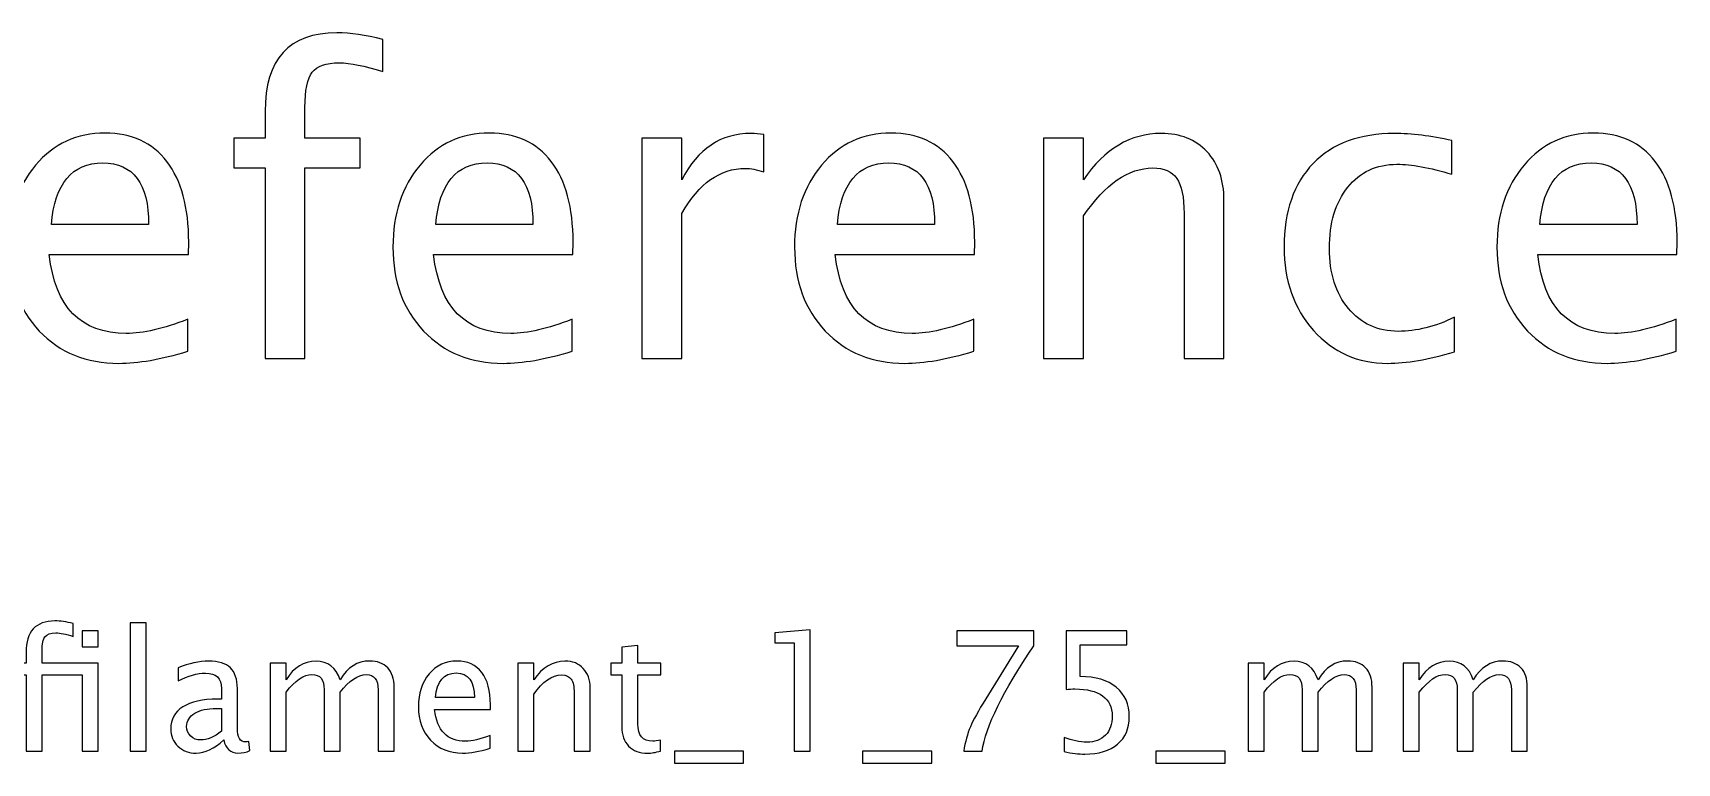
# Model space of a CAD drawing. Header units: centimetres. Extents: x -58 to 57, y -40 to 59.
# Drawn here: x -29.15 to -16.58, y 38.58 to 44.16 of the extents above; entities that cross this region are included whole.
import ezdxf

# ---------------------------------------------------------------- set-up
doc = ezdxf.new("R2010")
doc.units = ezdxf.units.CM
doc.header["$MEASUREMENT"] = 0
doc.layers.add('Layer 1', color=7, linetype='Continuous')

msp = doc.modelspace()

# ---------------------------------------------------------------- linework, layer by layer
at = {"layer": 'Layer 1'}
for points, knots in [([(-27.37187, 41.67044), (-27.37187, 41.67044), (-27.37187, 43.12459), (-27.37187, 43.12459), (-27.37187, 43.12459), (-27.37187, 43.12459), (-27.61052, 43.12459), (-27.61052, 43.12459), (-27.61052, 43.12459), (-27.61052, 43.12459), (-27.61052, 43.35319), (-27.61052, 43.35319), (-27.61052, 43.35319), (-27.61052, 43.35319), (-27.37187, 43.35319), (-27.37187, 43.35319), (-27.37187, 43.35319), (-27.37187, 43.35319), (-27.37187, 43.5548), (-27.37187, 43.5548), (-27.37187, 43.5548), (-27.37187, 43.95591), (-27.18878, 44.15647), (-26.82259, 44.15647), (-26.82259, 44.15647), (-26.71994, 44.15647), (-26.60352, 44.13953), (-26.47334, 44.10567), (-26.47334, 44.10567), (-26.47334, 44.10567), (-26.47334, 43.86119), (-26.47334, 43.86119), (-26.47334, 43.86119), (-26.61146, 43.90564), (-26.72205, 43.92787), (-26.80513, 43.92787), (-26.80513, 43.92787), (-26.9062, 43.92787), (-26.97499, 43.90405), (-27.01151, 43.8559), (-27.01151, 43.8559), (-27.04855, 43.80774), (-27.06707, 43.71832), (-27.06707, 43.58761), (-27.06707, 43.58761), (-27.06707, 43.58761), (-27.06707, 43.35319), (-27.06707, 43.35319), (-27.06707, 43.35319), (-27.06707, 43.35319), (-26.64427, 43.35319), (-26.64427, 43.35319), (-26.64427, 43.35319), (-26.64427, 43.35319), (-26.64427, 43.12459), (-26.64427, 43.12459), (-26.64427, 43.12459), (-26.64427, 43.12459), (-27.06707, 43.12459), (-27.06707, 43.12459), (-27.06707, 43.12459), (-27.06707, 43.12459), (-27.06707, 41.67044), (-27.06707, 41.67044), (-27.06707, 41.67044), (-27.06707, 41.67044), (-27.37187, 41.67044), (-27.37187, 41.67044)], [0, 0, 0, 0, 0.05555556, 0.05555556, 0.05555556, 0.05555556, 0.11111111, 0.11111111, 0.11111111, 0.11111111, 0.16666667, 0.16666667, 0.16666667, 0.16666667, 0.22222222, 0.22222222, 0.22222222, 0.22222222, 0.27777778, 0.27777778, 0.27777778, 0.27777778, 0.33333333, 0.33333333, 0.33333333, 0.33333333, 0.38888889, 0.38888889, 0.38888889, 0.38888889, 0.44444444, 0.44444444, 0.44444444, 0.44444444, 0.5, 0.5, 0.5, 0.5, 0.55555556, 0.55555556, 0.55555556, 0.55555556, 0.61111111, 0.61111111, 0.61111111, 0.61111111, 0.66666667, 0.66666667, 0.66666667, 0.66666667, 0.72222222, 0.72222222, 0.72222222, 0.72222222, 0.77777778, 0.77777778, 0.77777778, 0.77777778, 0.83333333, 0.83333333, 0.83333333, 0.83333333, 0.88888889, 0.88888889, 0.88888889, 0.88888889, 1, 1, 1, 1]), ([(-27.96294, 41.72442), (-28.16773, 41.66303), (-28.34289, 41.63234), (-28.48894, 41.63234), (-28.48894, 41.63234), (-28.73817, 41.63234), (-28.94084, 41.71489), (-29.09695, 41.87946), (-29.09695, 41.87946), (-29.25305, 42.04403), (-29.33137, 42.25729), (-29.33137, 42.51975), (-29.33137, 42.51975), (-29.33137, 42.77428), (-29.26258, 42.9833), (-29.12447, 43.14682), (-29.12447, 43.14682), (-28.98635, 43.3098), (-28.80961, 43.39129), (-28.59424, 43.39129), (-28.59424, 43.39129), (-28.39051, 43.39129), (-28.23282, 43.31879), (-28.12169, 43.1738), (-28.12169, 43.1738), (-28.01057, 43.02881), (-27.95501, 42.82349), (-27.95501, 42.55732), (-27.95501, 42.55732), (-27.95501, 42.55732), (-27.95659, 42.46419), (-27.95659, 42.46419), (-27.95659, 42.46419), (-27.95659, 42.46419), (-29.02022, 42.46419), (-29.02022, 42.46419), (-29.02022, 42.46419), (-28.97577, 42.06202), (-28.77945, 41.86094), (-28.43179, 41.86094), (-28.43179, 41.86094), (-28.30426, 41.86094), (-28.14815, 41.89692), (-27.96294, 41.96889), (-27.96294, 41.96889), (-27.96294, 41.96889), (-27.96294, 41.72442), (-27.96294, 41.72442)], [0, 0, 0, 0, 0.07692308, 0.07692308, 0.07692308, 0.07692308, 0.15384615, 0.15384615, 0.15384615, 0.15384615, 0.23076923, 0.23076923, 0.23076923, 0.23076923, 0.30769231, 0.30769231, 0.30769231, 0.30769231, 0.38461538, 0.38461538, 0.38461538, 0.38461538, 0.46153846, 0.46153846, 0.46153846, 0.46153846, 0.53846154, 0.53846154, 0.53846154, 0.53846154, 0.61538462, 0.61538462, 0.61538462, 0.61538462, 0.69230769, 0.69230769, 0.69230769, 0.69230769, 0.76923077, 0.76923077, 0.76923077, 0.76923077, 0.84615385, 0.84615385, 0.84615385, 0.84615385, 1, 1, 1, 1]), ([(-25.0266, 41.72442), (-25.23139, 41.66303), (-25.40655, 41.63234), (-25.5526, 41.63234), (-25.5526, 41.63234), (-25.80183, 41.63234), (-26.0045, 41.71489), (-26.16061, 41.87946), (-26.16061, 41.87946), (-26.31671, 42.04403), (-26.39503, 42.25729), (-26.39503, 42.51975), (-26.39503, 42.51975), (-26.39503, 42.77428), (-26.32624, 42.9833), (-26.18813, 43.14682), (-26.18813, 43.14682), (-26.05001, 43.3098), (-25.87327, 43.39129), (-25.6579, 43.39129), (-25.6579, 43.39129), (-25.45417, 43.39129), (-25.29648, 43.31879), (-25.18535, 43.1738), (-25.18535, 43.1738), (-25.07423, 43.02881), (-25.01867, 42.82349), (-25.01867, 42.55732), (-25.01867, 42.55732), (-25.01867, 42.55732), (-25.02025, 42.46419), (-25.02025, 42.46419), (-25.02025, 42.46419), (-25.02025, 42.46419), (-26.08388, 42.46419), (-26.08388, 42.46419), (-26.08388, 42.46419), (-26.03943, 42.06202), (-25.84311, 41.86094), (-25.49545, 41.86094), (-25.49545, 41.86094), (-25.36792, 41.86094), (-25.21181, 41.89692), (-25.0266, 41.96889), (-25.0266, 41.96889), (-25.0266, 41.96889), (-25.0266, 41.72442), (-25.0266, 41.72442)], [0, 0, 0, 0, 0.07692308, 0.07692308, 0.07692308, 0.07692308, 0.15384615, 0.15384615, 0.15384615, 0.15384615, 0.23076923, 0.23076923, 0.23076923, 0.23076923, 0.30769231, 0.30769231, 0.30769231, 0.30769231, 0.38461538, 0.38461538, 0.38461538, 0.38461538, 0.46153846, 0.46153846, 0.46153846, 0.46153846, 0.53846154, 0.53846154, 0.53846154, 0.53846154, 0.61538462, 0.61538462, 0.61538462, 0.61538462, 0.69230769, 0.69230769, 0.69230769, 0.69230769, 0.76923077, 0.76923077, 0.76923077, 0.76923077, 0.84615385, 0.84615385, 0.84615385, 0.84615385, 1, 1, 1, 1]), ([(-24.49268, 41.67044), (-24.49268, 41.67044), (-24.49268, 43.35319), (-24.49268, 43.35319), (-24.49268, 43.35319), (-24.49268, 43.35319), (-24.18788, 43.35319), (-24.18788, 43.35319), (-24.18788, 43.35319), (-24.18788, 43.35319), (-24.18788, 43.03516), (-24.18788, 43.03516), (-24.18788, 43.03516), (-24.0667, 43.27064), (-23.89102, 43.38812), (-23.6603, 43.38812), (-23.6603, 43.38812), (-23.62908, 43.38812), (-23.59627, 43.38547), (-23.5624, 43.38018), (-23.5624, 43.38018), (-23.5624, 43.38018), (-23.5624, 43.09496), (-23.5624, 43.09496), (-23.5624, 43.09496), (-23.61532, 43.11242), (-23.66189, 43.12142), (-23.7021, 43.12142), (-23.7021, 43.12142), (-23.89578, 43.12142), (-24.0577, 43.00712), (-24.18788, 42.77799), (-24.18788, 42.77799), (-24.18788, 42.77799), (-24.18788, 41.67044), (-24.18788, 41.67044), (-24.18788, 41.67044), (-24.18788, 41.67044), (-24.49268, 41.67044), (-24.49268, 41.67044)], [0, 0, 0, 0, 0.09090909, 0.09090909, 0.09090909, 0.09090909, 0.18181818, 0.18181818, 0.18181818, 0.18181818, 0.27272727, 0.27272727, 0.27272727, 0.27272727, 0.36363636, 0.36363636, 0.36363636, 0.36363636, 0.45454545, 0.45454545, 0.45454545, 0.45454545, 0.54545455, 0.54545455, 0.54545455, 0.54545455, 0.63636364, 0.63636364, 0.63636364, 0.63636364, 0.72727273, 0.72727273, 0.72727273, 0.72727273, 0.81818182, 0.81818182, 0.81818182, 0.81818182, 1, 1, 1, 1]), ([(-21.9585, 41.72442), (-22.16329, 41.66303), (-22.33845, 41.63234), (-22.4845, 41.63234), (-22.4845, 41.63234), (-22.73373, 41.63234), (-22.9364, 41.71489), (-23.09251, 41.87946), (-23.09251, 41.87946), (-23.24861, 42.04403), (-23.32693, 42.25729), (-23.32693, 42.51975), (-23.32693, 42.51975), (-23.32693, 42.77428), (-23.25814, 42.9833), (-23.12003, 43.14682), (-23.12003, 43.14682), (-22.98191, 43.3098), (-22.80517, 43.39129), (-22.5898, 43.39129), (-22.5898, 43.39129), (-22.38607, 43.39129), (-22.22838, 43.31879), (-22.11725, 43.1738), (-22.11725, 43.1738), (-22.00613, 43.02881), (-21.95057, 42.82349), (-21.95057, 42.55732), (-21.95057, 42.55732), (-21.95057, 42.55732), (-21.95215, 42.46419), (-21.95215, 42.46419), (-21.95215, 42.46419), (-21.95215, 42.46419), (-23.01578, 42.46419), (-23.01578, 42.46419), (-23.01578, 42.46419), (-22.97133, 42.06202), (-22.77501, 41.86094), (-22.42735, 41.86094), (-22.42735, 41.86094), (-22.29982, 41.86094), (-22.14371, 41.89692), (-21.9585, 41.96889), (-21.9585, 41.96889), (-21.9585, 41.96889), (-21.9585, 41.72442), (-21.9585, 41.72442)], [0, 0, 0, 0, 0.07692308, 0.07692308, 0.07692308, 0.07692308, 0.15384615, 0.15384615, 0.15384615, 0.15384615, 0.23076923, 0.23076923, 0.23076923, 0.23076923, 0.30769231, 0.30769231, 0.30769231, 0.30769231, 0.38461538, 0.38461538, 0.38461538, 0.38461538, 0.46153846, 0.46153846, 0.46153846, 0.46153846, 0.53846154, 0.53846154, 0.53846154, 0.53846154, 0.61538462, 0.61538462, 0.61538462, 0.61538462, 0.69230769, 0.69230769, 0.69230769, 0.69230769, 0.76923077, 0.76923077, 0.76923077, 0.76923077, 0.84615385, 0.84615385, 0.84615385, 0.84615385, 1, 1, 1, 1]), ([(-21.42458, 41.67044), (-21.42458, 41.67044), (-21.42458, 43.35319), (-21.42458, 43.35319), (-21.42458, 43.35319), (-21.42458, 43.35319), (-21.11978, 43.35319), (-21.11978, 43.35319), (-21.11978, 43.35319), (-21.11978, 43.35319), (-21.11978, 43.03516), (-21.11978, 43.03516), (-21.11978, 43.03516), (-20.95838, 43.27064), (-20.76048, 43.38812), (-20.52658, 43.38812), (-20.52658, 43.38812), (-20.37948, 43.38812), (-20.26253, 43.34208), (-20.17628, 43.24947), (-20.17628, 43.24947), (-20.09002, 43.1574), (-20.04663, 43.03304), (-20.04663, 42.87747), (-20.04663, 42.87747), (-20.04663, 42.87747), (-20.04663, 41.67044), (-20.04663, 41.67044), (-20.04663, 41.67044), (-20.04663, 41.67044), (-20.35143, 41.67044), (-20.35143, 41.67044), (-20.35143, 41.67044), (-20.35143, 41.67044), (-20.35143, 42.77799), (-20.35143, 42.77799), (-20.35143, 42.77799), (-20.35143, 42.90287), (-20.36995, 42.99177), (-20.40646, 43.04469), (-20.40646, 43.04469), (-20.4435, 43.09813), (-20.50436, 43.12459), (-20.58955, 43.12459), (-20.58955, 43.12459), (-20.77688, 43.12459), (-20.95362, 43.00235), (-21.11978, 42.75788), (-21.11978, 42.75788), (-21.11978, 42.75788), (-21.11978, 41.67044), (-21.11978, 41.67044), (-21.11978, 41.67044), (-21.11978, 41.67044), (-21.42458, 41.67044), (-21.42458, 41.67044)], [0, 0, 0, 0, 0.06666667, 0.06666667, 0.06666667, 0.06666667, 0.13333333, 0.13333333, 0.13333333, 0.13333333, 0.2, 0.2, 0.2, 0.2, 0.26666667, 0.26666667, 0.26666667, 0.26666667, 0.33333333, 0.33333333, 0.33333333, 0.33333333, 0.4, 0.4, 0.4, 0.4, 0.46666667, 0.46666667, 0.46666667, 0.46666667, 0.53333333, 0.53333333, 0.53333333, 0.53333333, 0.6, 0.6, 0.6, 0.6, 0.66666667, 0.66666667, 0.66666667, 0.66666667, 0.73333333, 0.73333333, 0.73333333, 0.73333333, 0.8, 0.8, 0.8, 0.8, 0.86666667, 0.86666667, 0.86666667, 0.86666667, 1, 1, 1, 1]), ([(-18.28556, 41.72124), (-18.48294, 41.66197), (-18.65333, 41.63234), (-18.79673, 41.63234), (-18.79673, 41.63234), (-19.02428, 41.63234), (-19.21266, 41.71648), (-19.36241, 41.88422), (-19.36241, 41.88422), (-19.51217, 42.0525), (-19.58731, 42.26469), (-19.58731, 42.52028), (-19.58731, 42.52028), (-19.58731, 42.79333), (-19.51323, 43.00659), (-19.36506, 43.15899), (-19.36506, 43.15899), (-19.21689, 43.31192), (-19.00999, 43.38812), (-18.74435, 43.38812), (-18.74435, 43.38812), (-18.61364, 43.38812), (-18.46653, 43.37012), (-18.30461, 43.33414), (-18.30461, 43.33414), (-18.30461, 43.33414), (-18.30461, 43.07697), (-18.30461, 43.07697), (-18.30461, 43.07697), (-18.47659, 43.12777), (-18.61682, 43.15317), (-18.72477, 43.15317), (-18.72477, 43.15317), (-18.8814, 43.15317), (-19.00681, 43.09443), (-19.10048, 42.97748), (-19.10048, 42.97748), (-19.19414, 42.86054), (-19.24123, 42.70443), (-19.24123, 42.5097), (-19.24123, 42.5097), (-19.24123, 42.32079), (-19.19255, 42.16839), (-19.09571, 42.05144), (-19.09571, 42.05144), (-18.99888, 41.93502), (-18.87241, 41.87682), (-18.71524, 41.87682), (-18.71524, 41.87682), (-18.57607, 41.87682), (-18.4332, 41.9128), (-18.28556, 41.98477), (-18.28556, 41.98477), (-18.28556, 41.98477), (-18.28556, 41.72124), (-18.28556, 41.72124)], [0, 0, 0, 0, 0.06666667, 0.06666667, 0.06666667, 0.06666667, 0.13333333, 0.13333333, 0.13333333, 0.13333333, 0.2, 0.2, 0.2, 0.2, 0.26666667, 0.26666667, 0.26666667, 0.26666667, 0.33333333, 0.33333333, 0.33333333, 0.33333333, 0.4, 0.4, 0.4, 0.4, 0.46666667, 0.46666667, 0.46666667, 0.46666667, 0.53333333, 0.53333333, 0.53333333, 0.53333333, 0.6, 0.6, 0.6, 0.6, 0.66666667, 0.66666667, 0.66666667, 0.66666667, 0.73333333, 0.73333333, 0.73333333, 0.73333333, 0.8, 0.8, 0.8, 0.8, 0.86666667, 0.86666667, 0.86666667, 0.86666667, 1, 1, 1, 1]), ([(-16.59275, 41.72442), (-16.79754, 41.66303), (-16.9727, 41.63234), (-17.11875, 41.63234), (-17.11875, 41.63234), (-17.36798, 41.63234), (-17.57065, 41.71489), (-17.72676, 41.87946), (-17.72676, 41.87946), (-17.88286, 42.04403), (-17.96118, 42.25729), (-17.96118, 42.51975), (-17.96118, 42.51975), (-17.96118, 42.77428), (-17.89239, 42.9833), (-17.75428, 43.14682), (-17.75428, 43.14682), (-17.61616, 43.3098), (-17.43942, 43.39129), (-17.22405, 43.39129), (-17.22405, 43.39129), (-17.02032, 43.39129), (-16.86263, 43.31879), (-16.7515, 43.1738), (-16.7515, 43.1738), (-16.64038, 43.02881), (-16.58482, 42.82349), (-16.58482, 42.55732), (-16.58482, 42.55732), (-16.58482, 42.55732), (-16.5864, 42.46419), (-16.5864, 42.46419), (-16.5864, 42.46419), (-16.5864, 42.46419), (-17.65003, 42.46419), (-17.65003, 42.46419), (-17.65003, 42.46419), (-17.60558, 42.06202), (-17.40926, 41.86094), (-17.0616, 41.86094), (-17.0616, 41.86094), (-16.93407, 41.86094), (-16.77796, 41.89692), (-16.59275, 41.96889), (-16.59275, 41.96889), (-16.59275, 41.96889), (-16.59275, 41.72442), (-16.59275, 41.72442)], [0, 0, 0, 0, 0.07692308, 0.07692308, 0.07692308, 0.07692308, 0.15384615, 0.15384615, 0.15384615, 0.15384615, 0.23076923, 0.23076923, 0.23076923, 0.23076923, 0.30769231, 0.30769231, 0.30769231, 0.30769231, 0.38461538, 0.38461538, 0.38461538, 0.38461538, 0.46153846, 0.46153846, 0.46153846, 0.46153846, 0.53846154, 0.53846154, 0.53846154, 0.53846154, 0.61538462, 0.61538462, 0.61538462, 0.61538462, 0.69230769, 0.69230769, 0.69230769, 0.69230769, 0.76923077, 0.76923077, 0.76923077, 0.76923077, 0.84615385, 0.84615385, 0.84615385, 0.84615385, 1, 1, 1, 1]), ([(-29.00434, 42.69279), (-29.00434, 42.69279), (-28.26139, 42.69279), (-28.26139, 42.69279), (-28.26139, 42.69279), (-28.26139, 43.00606), (-28.37834, 43.16269), (-28.6117, 43.16269), (-28.6117, 43.16269), (-28.84665, 43.16269), (-28.97736, 43.00606), (-29.00434, 42.69279)], [0, 0, 0, 0, 0.25, 0.25, 0.25, 0.25, 0.5, 0.5, 0.5, 0.5, 1, 1, 1, 1]), ([(-26.068, 42.69279), (-26.068, 42.69279), (-25.32505, 42.69279), (-25.32505, 42.69279), (-25.32505, 42.69279), (-25.32505, 43.00606), (-25.442, 43.16269), (-25.67536, 43.16269), (-25.67536, 43.16269), (-25.91031, 43.16269), (-26.04102, 43.00606), (-26.068, 42.69279)], [0, 0, 0, 0, 0.25, 0.25, 0.25, 0.25, 0.5, 0.5, 0.5, 0.5, 1, 1, 1, 1]), ([(-22.9999, 42.69279), (-22.9999, 42.69279), (-22.25695, 42.69279), (-22.25695, 42.69279), (-22.25695, 42.69279), (-22.25695, 43.00606), (-22.3739, 43.16269), (-22.60726, 43.16269), (-22.60726, 43.16269), (-22.84221, 43.16269), (-22.97292, 43.00606), (-22.9999, 42.69279)], [0, 0, 0, 0, 0.25, 0.25, 0.25, 0.25, 0.5, 0.5, 0.5, 0.5, 1, 1, 1, 1]), ([(-17.63415, 42.69279), (-17.63415, 42.69279), (-16.8912, 42.69279), (-16.8912, 42.69279), (-16.8912, 42.69279), (-16.8912, 43.00606), (-17.00815, 43.16269), (-17.24151, 43.16269), (-17.24151, 43.16269), (-17.47646, 43.16269), (-17.60717, 43.00606), (-17.63415, 42.69279)], [0, 0, 0, 0, 0.25, 0.25, 0.25, 0.25, 0.5, 0.5, 0.5, 0.5, 1, 1, 1, 1]), ([(-29.19713, 38.67044), (-29.19713, 38.67044), (-29.19713, 39.2521), (-29.19713, 39.2521), (-29.19713, 39.2521), (-29.19713, 39.2521), (-29.29259, 39.2521), (-29.29259, 39.2521), (-29.29259, 39.2521), (-29.29259, 39.2521), (-29.29259, 39.34354), (-29.29259, 39.34354), (-29.29259, 39.34354), (-29.29259, 39.34354), (-29.19713, 39.34354), (-29.19713, 39.34354), (-29.19713, 39.34354), (-29.19713, 39.34354), (-29.19713, 39.42419), (-29.19713, 39.42419), (-29.19713, 39.42419), (-29.19713, 39.58463), (-29.12389, 39.66485), (-28.97742, 39.66485), (-28.97742, 39.66485), (-28.93636, 39.66485), (-28.88979, 39.65808), (-28.83772, 39.64453), (-28.83772, 39.64453), (-28.83772, 39.64453), (-28.83772, 39.54674), (-28.83772, 39.54674), (-28.83772, 39.54674), (-28.89296, 39.56452), (-28.9372, 39.57341), (-28.97043, 39.57341), (-28.97043, 39.57341), (-29.01086, 39.57341), (-29.03838, 39.56389), (-29.05298, 39.54462), (-29.05298, 39.54462), (-29.0678, 39.52536), (-29.07521, 39.48959), (-29.07521, 39.43731), (-29.07521, 39.43731), (-29.07521, 39.43731), (-29.07521, 39.34354), (-29.07521, 39.34354), (-29.07521, 39.34354), (-29.07521, 39.34354), (-28.64595, 39.34354), (-28.64595, 39.34354), (-28.64595, 39.34354), (-28.64595, 39.34354), (-28.64595, 38.67044), (-28.64595, 38.67044), (-28.64595, 38.67044), (-28.64595, 38.67044), (-28.76787, 38.67044), (-28.76787, 38.67044), (-28.76787, 38.67044), (-28.76787, 38.67044), (-28.76787, 39.2521), (-28.76787, 39.2521), (-28.76787, 39.2521), (-28.76787, 39.2521), (-29.07521, 39.2521), (-29.07521, 39.2521), (-29.07521, 39.2521), (-29.07521, 39.2521), (-29.07521, 38.67044), (-29.07521, 38.67044), (-29.07521, 38.67044), (-29.07521, 38.67044), (-29.19713, 38.67044), (-29.19713, 38.67044)], [0, 0, 0, 0, 0.05, 0.05, 0.05, 0.05, 0.1, 0.1, 0.1, 0.1, 0.15, 0.15, 0.15, 0.15, 0.2, 0.2, 0.2, 0.2, 0.25, 0.25, 0.25, 0.25, 0.3, 0.3, 0.3, 0.3, 0.35, 0.35, 0.35, 0.35, 0.4, 0.4, 0.4, 0.4, 0.45, 0.45, 0.45, 0.45, 0.5, 0.5, 0.5, 0.5, 0.55, 0.55, 0.55, 0.55, 0.6, 0.6, 0.6, 0.6, 0.65, 0.65, 0.65, 0.65, 0.7, 0.7, 0.7, 0.7, 0.75, 0.75, 0.75, 0.75, 0.8, 0.8, 0.8, 0.8, 0.85, 0.85, 0.85, 0.85, 0.9, 0.9, 0.9, 0.9, 1, 1, 1, 1]), ([(-28.76787, 39.46673), (-28.76787, 39.46673), (-28.76787, 39.58865), (-28.76787, 39.58865), (-28.76787, 39.58865), (-28.76787, 39.58865), (-28.64595, 39.58865), (-28.64595, 39.58865), (-28.64595, 39.58865), (-28.64595, 39.58865), (-28.64595, 39.46673), (-28.64595, 39.46673), (-28.64595, 39.46673), (-28.64595, 39.46673), (-28.76787, 39.46673), (-28.76787, 39.46673)], [0, 0, 0, 0, 0.2, 0.2, 0.2, 0.2, 0.4, 0.4, 0.4, 0.4, 0.6, 0.6, 0.6, 0.6, 1, 1, 1, 1]), ([(-28.40147, 38.67044), (-28.40147, 38.67044), (-28.40147, 39.64961), (-28.40147, 39.64961), (-28.40147, 39.64961), (-28.40147, 39.64961), (-28.27955, 39.64961), (-28.27955, 39.64961), (-28.27955, 39.64961), (-28.27955, 39.64961), (-28.27955, 38.67044), (-28.27955, 38.67044), (-28.27955, 38.67044), (-28.27955, 38.67044), (-28.40147, 38.67044), (-28.40147, 38.67044)], [0, 0, 0, 0, 0.2, 0.2, 0.2, 0.2, 0.4, 0.4, 0.4, 0.4, 0.6, 0.6, 0.6, 0.6, 1, 1, 1, 1]), ([(-23.33078, 38.67044), (-23.33078, 38.67044), (-23.33078, 39.49721), (-23.33078, 39.49721), (-23.33078, 39.49721), (-23.33078, 39.49721), (-23.47683, 39.49721), (-23.47683, 39.49721), (-23.47683, 39.49721), (-23.47683, 39.49721), (-23.47683, 39.57341), (-23.47683, 39.57341), (-23.47683, 39.57341), (-23.47683, 39.57341), (-23.20886, 39.59627), (-23.20886, 39.59627), (-23.20886, 39.59627), (-23.20886, 39.59627), (-23.20886, 38.67044), (-23.20886, 38.67044), (-23.20886, 38.67044), (-23.20886, 38.67044), (-23.33078, 38.67044), (-23.33078, 38.67044)], [0, 0, 0, 0, 0.14285714, 0.14285714, 0.14285714, 0.14285714, 0.28571429, 0.28571429, 0.28571429, 0.28571429, 0.42857143, 0.42857143, 0.42857143, 0.42857143, 0.57142857, 0.57142857, 0.57142857, 0.57142857, 0.71428571, 0.71428571, 0.71428571, 0.71428571, 1, 1, 1, 1]), ([(-22.03496, 38.67044), (-22.02311, 38.74198), (-22.00596, 38.804), (-21.98395, 38.85607), (-21.98395, 38.85607), (-21.96193, 38.90814), (-21.92278, 38.9799), (-21.8669, 39.07091), (-21.8669, 39.07091), (-21.8669, 39.07091), (-21.61713, 39.47435), (-21.61713, 39.47435), (-21.61713, 39.47435), (-21.61713, 39.47435), (-22.0883, 39.47435), (-22.0883, 39.47435), (-22.0883, 39.47435), (-22.0883, 39.47435), (-22.0883, 39.58865), (-22.0883, 39.58865), (-22.0883, 39.58865), (-22.0883, 39.58865), (-21.49902, 39.58865), (-21.49902, 39.58865), (-21.49902, 39.58865), (-21.49902, 39.58865), (-21.49902, 39.47435), (-21.49902, 39.47435), (-21.49902, 39.47435), (-21.73418, 39.12722), (-21.86584, 38.85925), (-21.89399, 38.67044), (-21.89399, 38.67044), (-21.89399, 38.67044), (-22.03496, 38.67044), (-22.03496, 38.67044)], [0, 0, 0, 0, 0.1, 0.1, 0.1, 0.1, 0.2, 0.2, 0.2, 0.2, 0.3, 0.3, 0.3, 0.3, 0.4, 0.4, 0.4, 0.4, 0.5, 0.5, 0.5, 0.5, 0.6, 0.6, 0.6, 0.6, 0.7, 0.7, 0.7, 0.7, 0.8, 0.8, 0.8, 0.8, 1, 1, 1, 1]), ([(-21.26746, 38.66663), (-21.26746, 38.66663), (-21.26746, 38.77585), (-21.26746, 38.77585), (-21.26746, 38.77585), (-21.20671, 38.7513), (-21.14914, 38.73902), (-21.0941, 38.73902), (-21.0941, 38.73902), (-21.03399, 38.73902), (-20.98658, 38.7568), (-20.95208, 38.79236), (-20.95208, 38.79236), (-20.91757, 38.82792), (-20.90043, 38.87682), (-20.90043, 38.93905), (-20.90043, 38.93905), (-20.90043, 39.00593), (-20.92477, 39.05716), (-20.97345, 39.0925), (-20.97345, 39.0925), (-21.02214, 39.12785), (-21.09262, 39.14542), (-21.1847, 39.14542), (-21.1847, 39.14542), (-21.20608, 39.14542), (-21.22872, 39.14394), (-21.25222, 39.14098), (-21.25222, 39.14098), (-21.25222, 39.14098), (-21.25222, 39.58865), (-21.25222, 39.58865), (-21.25222, 39.58865), (-21.25222, 39.58865), (-20.7874, 39.58865), (-20.7874, 39.58865), (-20.7874, 39.58865), (-20.7874, 39.58865), (-20.7874, 39.48197), (-20.7874, 39.48197), (-20.7874, 39.48197), (-20.7874, 39.48197), (-21.14554, 39.48197), (-21.14554, 39.48197), (-21.14554, 39.48197), (-21.14554, 39.48197), (-21.14554, 39.2394), (-21.14554, 39.2394), (-21.14554, 39.2394), (-21.02743, 39.2394), (-20.93535, 39.21231), (-20.8691, 39.15812), (-20.8691, 39.15812), (-20.80285, 39.10415), (-20.76962, 39.02922), (-20.76962, 38.93333), (-20.76962, 38.93333), (-20.76962, 38.84401), (-20.79968, 38.77416), (-20.85979, 38.72357), (-20.85979, 38.72357), (-20.9199, 38.67298), (-21.00288, 38.64758), (-21.10871, 38.64758), (-21.10871, 38.64758), (-21.15591, 38.64758), (-21.20883, 38.65393), (-21.26746, 38.66663)], [0, 0, 0, 0, 0.05555556, 0.05555556, 0.05555556, 0.05555556, 0.11111111, 0.11111111, 0.11111111, 0.11111111, 0.16666667, 0.16666667, 0.16666667, 0.16666667, 0.22222222, 0.22222222, 0.22222222, 0.22222222, 0.27777778, 0.27777778, 0.27777778, 0.27777778, 0.33333333, 0.33333333, 0.33333333, 0.33333333, 0.38888889, 0.38888889, 0.38888889, 0.38888889, 0.44444444, 0.44444444, 0.44444444, 0.44444444, 0.5, 0.5, 0.5, 0.5, 0.55555556, 0.55555556, 0.55555556, 0.55555556, 0.61111111, 0.61111111, 0.61111111, 0.61111111, 0.66666667, 0.66666667, 0.66666667, 0.66666667, 0.72222222, 0.72222222, 0.72222222, 0.72222222, 0.77777778, 0.77777778, 0.77777778, 0.77777778, 0.83333333, 0.83333333, 0.83333333, 0.83333333, 0.88888889, 0.88888889, 0.88888889, 0.88888889, 1, 1, 1, 1]), ([(-24.35059, 38.67065), (-24.38827, 38.66028), (-24.42107, 38.6552), (-24.4488, 38.6552), (-24.4488, 38.6552), (-24.51103, 38.6552), (-24.5595, 38.67298), (-24.59422, 38.70854), (-24.59422, 38.70854), (-24.62914, 38.7441), (-24.6465, 38.79342), (-24.6465, 38.85671), (-24.6465, 38.85671), (-24.6465, 38.85671), (-24.6465, 39.2521), (-24.6465, 39.2521), (-24.6465, 39.2521), (-24.6465, 39.2521), (-24.73074, 39.2521), (-24.73074, 39.2521), (-24.73074, 39.2521), (-24.73074, 39.2521), (-24.73074, 39.34354), (-24.73074, 39.34354), (-24.73074, 39.34354), (-24.73074, 39.34354), (-24.6465, 39.34354), (-24.6465, 39.34354), (-24.6465, 39.34354), (-24.6465, 39.34354), (-24.6465, 39.46525), (-24.6465, 39.46525), (-24.6465, 39.46525), (-24.6465, 39.46525), (-24.52458, 39.47689), (-24.52458, 39.47689), (-24.52458, 39.47689), (-24.52458, 39.47689), (-24.52458, 39.34354), (-24.52458, 39.34354), (-24.52458, 39.34354), (-24.52458, 39.34354), (-24.34805, 39.34354), (-24.34805, 39.34354), (-24.34805, 39.34354), (-24.34805, 39.34354), (-24.34805, 39.2521), (-24.34805, 39.2521), (-24.34805, 39.2521), (-24.34805, 39.2521), (-24.52458, 39.2521), (-24.52458, 39.2521), (-24.52458, 39.2521), (-24.52458, 39.2521), (-24.52458, 38.87872), (-24.52458, 38.87872), (-24.52458, 38.87872), (-24.52458, 38.79067), (-24.48627, 38.74664), (-24.40986, 38.74664), (-24.40986, 38.74664), (-24.39356, 38.74664), (-24.37387, 38.74939), (-24.35059, 38.75468), (-24.35059, 38.75468), (-24.35059, 38.75468), (-24.35059, 38.67065), (-24.35059, 38.67065)], [0, 0, 0, 0, 0.05555556, 0.05555556, 0.05555556, 0.05555556, 0.11111111, 0.11111111, 0.11111111, 0.11111111, 0.16666667, 0.16666667, 0.16666667, 0.16666667, 0.22222222, 0.22222222, 0.22222222, 0.22222222, 0.27777778, 0.27777778, 0.27777778, 0.27777778, 0.33333333, 0.33333333, 0.33333333, 0.33333333, 0.38888889, 0.38888889, 0.38888889, 0.38888889, 0.44444444, 0.44444444, 0.44444444, 0.44444444, 0.5, 0.5, 0.5, 0.5, 0.55555556, 0.55555556, 0.55555556, 0.55555556, 0.61111111, 0.61111111, 0.61111111, 0.61111111, 0.66666667, 0.66666667, 0.66666667, 0.66666667, 0.72222222, 0.72222222, 0.72222222, 0.72222222, 0.77777778, 0.77777778, 0.77777778, 0.77777778, 0.83333333, 0.83333333, 0.83333333, 0.83333333, 0.88888889, 0.88888889, 0.88888889, 0.88888889, 1, 1, 1, 1]), ([(-27.68752, 38.75617), (-27.76075, 38.68886), (-27.83124, 38.6552), (-27.89897, 38.6552), (-27.89897, 38.6552), (-27.95464, 38.6552), (-28.001, 38.67256), (-28.03761, 38.70748), (-28.03761, 38.70748), (-28.07444, 38.74241), (-28.09286, 38.78643), (-28.09286, 38.83956), (-28.09286, 38.83956), (-28.09286, 38.91301), (-28.06196, 38.96953), (-28.00015, 39.0089), (-28.00015, 39.0089), (-27.93834, 39.04827), (-27.84965, 39.06795), (-27.73408, 39.06795), (-27.73408, 39.06795), (-27.73408, 39.06795), (-27.70551, 39.06795), (-27.70551, 39.06795), (-27.70551, 39.06795), (-27.70551, 39.06795), (-27.70551, 39.14902), (-27.70551, 39.14902), (-27.70551, 39.14902), (-27.70551, 39.22712), (-27.74615, 39.26607), (-27.82764, 39.26607), (-27.82764, 39.26607), (-27.89072, 39.26607), (-27.95972, 39.24617), (-28.03444, 39.20638), (-28.03444, 39.20638), (-28.03444, 39.20638), (-28.03444, 39.30671), (-28.03444, 39.30671), (-28.03444, 39.30671), (-27.95231, 39.34058), (-27.87484, 39.35751), (-27.80224, 39.35751), (-27.80224, 39.35751), (-27.72752, 39.35751), (-27.67228, 39.34058), (-27.63693, 39.3065), (-27.63693, 39.3065), (-27.60137, 39.27242), (-27.58359, 39.21993), (-27.58359, 39.14902), (-27.58359, 39.14902), (-27.58359, 39.14902), (-27.58359, 38.84485), (-27.58359, 38.84485), (-27.58359, 38.84485), (-27.58359, 38.77522), (-27.56221, 38.74029), (-27.51924, 38.74029), (-27.51924, 38.74029), (-27.51395, 38.74029), (-27.50612, 38.74114), (-27.49575, 38.74283), (-27.49575, 38.74283), (-27.49575, 38.74283), (-27.48707, 38.6751), (-27.48707, 38.6751), (-27.48707, 38.6751), (-27.5148, 38.66176), (-27.54528, 38.6552), (-27.57872, 38.6552), (-27.57872, 38.6552), (-27.63566, 38.6552), (-27.67185, 38.68886), (-27.68752, 38.75617)], [0, 0, 0, 0, 0.05, 0.05, 0.05, 0.05, 0.1, 0.1, 0.1, 0.1, 0.15, 0.15, 0.15, 0.15, 0.2, 0.2, 0.2, 0.2, 0.25, 0.25, 0.25, 0.25, 0.3, 0.3, 0.3, 0.3, 0.35, 0.35, 0.35, 0.35, 0.4, 0.4, 0.4, 0.4, 0.45, 0.45, 0.45, 0.45, 0.5, 0.5, 0.5, 0.5, 0.55, 0.55, 0.55, 0.55, 0.6, 0.6, 0.6, 0.6, 0.65, 0.65, 0.65, 0.65, 0.7, 0.7, 0.7, 0.7, 0.75, 0.75, 0.75, 0.75, 0.8, 0.8, 0.8, 0.8, 0.85, 0.85, 0.85, 0.85, 0.9, 0.9, 0.9, 0.9, 1, 1, 1, 1]), ([(-27.33319, 38.67044), (-27.33319, 38.67044), (-27.33319, 39.34354), (-27.33319, 39.34354), (-27.33319, 39.34354), (-27.33319, 39.34354), (-27.21127, 39.34354), (-27.21127, 39.34354), (-27.21127, 39.34354), (-27.21127, 39.34354), (-27.21127, 39.21633), (-27.21127, 39.21633), (-27.21127, 39.21633), (-27.15179, 39.31052), (-27.07559, 39.35751), (-26.98225, 39.35751), (-26.98225, 39.35751), (-26.89229, 39.35751), (-26.83112, 39.31052), (-26.79852, 39.21633), (-26.79852, 39.21633), (-26.74073, 39.31137), (-26.66538, 39.35878), (-26.57288, 39.35878), (-26.57288, 39.35878), (-26.51383, 39.35878), (-26.4679, 39.34142), (-26.43509, 39.3065), (-26.43509, 39.3065), (-26.40228, 39.27157), (-26.38577, 39.22268), (-26.38577, 39.15981), (-26.38577, 39.15981), (-26.38577, 39.15981), (-26.38577, 38.67044), (-26.38577, 38.67044), (-26.38577, 38.67044), (-26.38577, 38.67044), (-26.50769, 38.67044), (-26.50769, 38.67044), (-26.50769, 38.67044), (-26.50769, 38.67044), (-26.50769, 39.13971), (-26.50769, 39.13971), (-26.50769, 39.13971), (-26.50769, 39.21633), (-26.53817, 39.25464), (-26.59913, 39.25464), (-26.59913, 39.25464), (-26.66242, 39.25464), (-26.72888, 39.20998), (-26.79852, 39.12044), (-26.79852, 39.12044), (-26.79852, 39.12044), (-26.79852, 38.67044), (-26.79852, 38.67044), (-26.79852, 38.67044), (-26.79852, 38.67044), (-26.92044, 38.67044), (-26.92044, 38.67044), (-26.92044, 38.67044), (-26.92044, 38.67044), (-26.92044, 39.14013), (-26.92044, 39.14013), (-26.92044, 39.14013), (-26.92044, 39.21739), (-26.95134, 39.25591), (-27.01336, 39.25591), (-27.01336, 39.25591), (-27.07496, 39.25591), (-27.141, 39.21104), (-27.21127, 39.12108), (-27.21127, 39.12108), (-27.21127, 39.12108), (-27.21127, 38.67044), (-27.21127, 38.67044), (-27.21127, 38.67044), (-27.21127, 38.67044), (-27.33319, 38.67044), (-27.33319, 38.67044)], [0, 0, 0, 0, 0.04761905, 0.04761905, 0.04761905, 0.04761905, 0.0952381, 0.0952381, 0.0952381, 0.0952381, 0.14285714, 0.14285714, 0.14285714, 0.14285714, 0.19047619, 0.19047619, 0.19047619, 0.19047619, 0.23809524, 0.23809524, 0.23809524, 0.23809524, 0.28571429, 0.28571429, 0.28571429, 0.28571429, 0.33333333, 0.33333333, 0.33333333, 0.33333333, 0.38095238, 0.38095238, 0.38095238, 0.38095238, 0.42857143, 0.42857143, 0.42857143, 0.42857143, 0.47619048, 0.47619048, 0.47619048, 0.47619048, 0.52380952, 0.52380952, 0.52380952, 0.52380952, 0.57142857, 0.57142857, 0.57142857, 0.57142857, 0.61904762, 0.61904762, 0.61904762, 0.61904762, 0.66666667, 0.66666667, 0.66666667, 0.66666667, 0.71428571, 0.71428571, 0.71428571, 0.71428571, 0.76190476, 0.76190476, 0.76190476, 0.76190476, 0.80952381, 0.80952381, 0.80952381, 0.80952381, 0.85714286, 0.85714286, 0.85714286, 0.85714286, 0.9047619, 0.9047619, 0.9047619, 0.9047619, 1, 1, 1, 1]), ([(-25.6534, 38.69203), (-25.73531, 38.66748), (-25.80538, 38.6552), (-25.8638, 38.6552), (-25.8638, 38.6552), (-25.96349, 38.6552), (-26.04456, 38.68822), (-26.107, 38.75405), (-26.107, 38.75405), (-26.16944, 38.81988), (-26.20077, 38.90518), (-26.20077, 39.01017), (-26.20077, 39.01017), (-26.20077, 39.11198), (-26.17325, 39.19559), (-26.11801, 39.26099), (-26.11801, 39.26099), (-26.06276, 39.32618), (-25.99207, 39.35878), (-25.90592, 39.35878), (-25.90592, 39.35878), (-25.82443, 39.35878), (-25.76135, 39.32978), (-25.7169, 39.27179), (-25.7169, 39.27179), (-25.67245, 39.21379), (-25.65022, 39.13166), (-25.65022, 39.02519), (-25.65022, 39.02519), (-25.65022, 39.02519), (-25.65086, 38.98794), (-25.65086, 38.98794), (-25.65086, 38.98794), (-25.65086, 38.98794), (-26.07631, 38.98794), (-26.07631, 38.98794), (-26.07631, 38.98794), (-26.05853, 38.82707), (-25.98, 38.74664), (-25.84094, 38.74664), (-25.84094, 38.74664), (-25.78992, 38.74664), (-25.72748, 38.76103), (-25.6534, 38.78982), (-25.6534, 38.78982), (-25.6534, 38.78982), (-25.6534, 38.69203), (-25.6534, 38.69203)], [0, 0, 0, 0, 0.07692308, 0.07692308, 0.07692308, 0.07692308, 0.15384615, 0.15384615, 0.15384615, 0.15384615, 0.23076923, 0.23076923, 0.23076923, 0.23076923, 0.30769231, 0.30769231, 0.30769231, 0.30769231, 0.38461538, 0.38461538, 0.38461538, 0.38461538, 0.46153846, 0.46153846, 0.46153846, 0.46153846, 0.53846154, 0.53846154, 0.53846154, 0.53846154, 0.61538462, 0.61538462, 0.61538462, 0.61538462, 0.69230769, 0.69230769, 0.69230769, 0.69230769, 0.76923077, 0.76923077, 0.76923077, 0.76923077, 0.84615385, 0.84615385, 0.84615385, 0.84615385, 1, 1, 1, 1]), ([(-25.43983, 38.67044), (-25.43983, 38.67044), (-25.43983, 39.34354), (-25.43983, 39.34354), (-25.43983, 39.34354), (-25.43983, 39.34354), (-25.31791, 39.34354), (-25.31791, 39.34354), (-25.31791, 39.34354), (-25.31791, 39.34354), (-25.31791, 39.21633), (-25.31791, 39.21633), (-25.31791, 39.21633), (-25.25335, 39.31052), (-25.17419, 39.35751), (-25.08063, 39.35751), (-25.08063, 39.35751), (-25.02179, 39.35751), (-24.97501, 39.3391), (-24.94051, 39.30205), (-24.94051, 39.30205), (-24.90601, 39.26522), (-24.88865, 39.21548), (-24.88865, 39.15325), (-24.88865, 39.15325), (-24.88865, 39.15325), (-24.88865, 38.67044), (-24.88865, 38.67044), (-24.88865, 38.67044), (-24.88865, 38.67044), (-25.01057, 38.67044), (-25.01057, 38.67044), (-25.01057, 38.67044), (-25.01057, 38.67044), (-25.01057, 39.11346), (-25.01057, 39.11346), (-25.01057, 39.11346), (-25.01057, 39.16341), (-25.01798, 39.19897), (-25.03258, 39.22014), (-25.03258, 39.22014), (-25.0474, 39.24152), (-25.07174, 39.2521), (-25.10582, 39.2521), (-25.10582, 39.2521), (-25.18075, 39.2521), (-25.25145, 39.20321), (-25.31791, 39.10542), (-25.31791, 39.10542), (-25.31791, 39.10542), (-25.31791, 38.67044), (-25.31791, 38.67044), (-25.31791, 38.67044), (-25.31791, 38.67044), (-25.43983, 38.67044), (-25.43983, 38.67044)], [0, 0, 0, 0, 0.06666667, 0.06666667, 0.06666667, 0.06666667, 0.13333333, 0.13333333, 0.13333333, 0.13333333, 0.2, 0.2, 0.2, 0.2, 0.26666667, 0.26666667, 0.26666667, 0.26666667, 0.33333333, 0.33333333, 0.33333333, 0.33333333, 0.4, 0.4, 0.4, 0.4, 0.46666667, 0.46666667, 0.46666667, 0.46666667, 0.53333333, 0.53333333, 0.53333333, 0.53333333, 0.6, 0.6, 0.6, 0.6, 0.66666667, 0.66666667, 0.66666667, 0.66666667, 0.73333333, 0.73333333, 0.73333333, 0.73333333, 0.8, 0.8, 0.8, 0.8, 0.86666667, 0.86666667, 0.86666667, 0.86666667, 1, 1, 1, 1]), ([(-19.86242, 38.67044), (-19.86242, 38.67044), (-19.86242, 39.34354), (-19.86242, 39.34354), (-19.86242, 39.34354), (-19.86242, 39.34354), (-19.7405, 39.34354), (-19.7405, 39.34354), (-19.7405, 39.34354), (-19.7405, 39.34354), (-19.7405, 39.21633), (-19.7405, 39.21633), (-19.7405, 39.21633), (-19.68102, 39.31052), (-19.60482, 39.35751), (-19.51148, 39.35751), (-19.51148, 39.35751), (-19.42152, 39.35751), (-19.36035, 39.31052), (-19.32775, 39.21633), (-19.32775, 39.21633), (-19.26996, 39.31137), (-19.19461, 39.35878), (-19.10211, 39.35878), (-19.10211, 39.35878), (-19.04306, 39.35878), (-18.99713, 39.34142), (-18.96432, 39.3065), (-18.96432, 39.3065), (-18.93151, 39.27157), (-18.915, 39.22268), (-18.915, 39.15981), (-18.915, 39.15981), (-18.915, 39.15981), (-18.915, 38.67044), (-18.915, 38.67044), (-18.915, 38.67044), (-18.915, 38.67044), (-19.03692, 38.67044), (-19.03692, 38.67044), (-19.03692, 38.67044), (-19.03692, 38.67044), (-19.03692, 39.13971), (-19.03692, 39.13971), (-19.03692, 39.13971), (-19.03692, 39.21633), (-19.0674, 39.25464), (-19.12836, 39.25464), (-19.12836, 39.25464), (-19.19165, 39.25464), (-19.25811, 39.20998), (-19.32775, 39.12044), (-19.32775, 39.12044), (-19.32775, 39.12044), (-19.32775, 38.67044), (-19.32775, 38.67044), (-19.32775, 38.67044), (-19.32775, 38.67044), (-19.44967, 38.67044), (-19.44967, 38.67044), (-19.44967, 38.67044), (-19.44967, 38.67044), (-19.44967, 39.14013), (-19.44967, 39.14013), (-19.44967, 39.14013), (-19.44967, 39.21739), (-19.48057, 39.25591), (-19.54259, 39.25591), (-19.54259, 39.25591), (-19.60419, 39.25591), (-19.67023, 39.21104), (-19.7405, 39.12108), (-19.7405, 39.12108), (-19.7405, 39.12108), (-19.7405, 38.67044), (-19.7405, 38.67044), (-19.7405, 38.67044), (-19.7405, 38.67044), (-19.86242, 38.67044), (-19.86242, 38.67044)], [0, 0, 0, 0, 0.04761905, 0.04761905, 0.04761905, 0.04761905, 0.0952381, 0.0952381, 0.0952381, 0.0952381, 0.14285714, 0.14285714, 0.14285714, 0.14285714, 0.19047619, 0.19047619, 0.19047619, 0.19047619, 0.23809524, 0.23809524, 0.23809524, 0.23809524, 0.28571429, 0.28571429, 0.28571429, 0.28571429, 0.33333333, 0.33333333, 0.33333333, 0.33333333, 0.38095238, 0.38095238, 0.38095238, 0.38095238, 0.42857143, 0.42857143, 0.42857143, 0.42857143, 0.47619048, 0.47619048, 0.47619048, 0.47619048, 0.52380952, 0.52380952, 0.52380952, 0.52380952, 0.57142857, 0.57142857, 0.57142857, 0.57142857, 0.61904762, 0.61904762, 0.61904762, 0.61904762, 0.66666667, 0.66666667, 0.66666667, 0.66666667, 0.71428571, 0.71428571, 0.71428571, 0.71428571, 0.76190476, 0.76190476, 0.76190476, 0.76190476, 0.80952381, 0.80952381, 0.80952381, 0.80952381, 0.85714286, 0.85714286, 0.85714286, 0.85714286, 0.9047619, 0.9047619, 0.9047619, 0.9047619, 1, 1, 1, 1]), ([(-18.67666, 38.67044), (-18.67666, 38.67044), (-18.67666, 39.34354), (-18.67666, 39.34354), (-18.67666, 39.34354), (-18.67666, 39.34354), (-18.55474, 39.34354), (-18.55474, 39.34354), (-18.55474, 39.34354), (-18.55474, 39.34354), (-18.55474, 39.21633), (-18.55474, 39.21633), (-18.55474, 39.21633), (-18.49526, 39.31052), (-18.41906, 39.35751), (-18.32572, 39.35751), (-18.32572, 39.35751), (-18.23576, 39.35751), (-18.17459, 39.31052), (-18.14199, 39.21633), (-18.14199, 39.21633), (-18.0842, 39.31137), (-18.00885, 39.35878), (-17.91635, 39.35878), (-17.91635, 39.35878), (-17.8573, 39.35878), (-17.81137, 39.34142), (-17.77856, 39.3065), (-17.77856, 39.3065), (-17.74575, 39.27157), (-17.72924, 39.22268), (-17.72924, 39.15981), (-17.72924, 39.15981), (-17.72924, 39.15981), (-17.72924, 38.67044), (-17.72924, 38.67044), (-17.72924, 38.67044), (-17.72924, 38.67044), (-17.85116, 38.67044), (-17.85116, 38.67044), (-17.85116, 38.67044), (-17.85116, 38.67044), (-17.85116, 39.13971), (-17.85116, 39.13971), (-17.85116, 39.13971), (-17.85116, 39.21633), (-17.88164, 39.25464), (-17.9426, 39.25464), (-17.9426, 39.25464), (-18.00589, 39.25464), (-18.07235, 39.20998), (-18.14199, 39.12044), (-18.14199, 39.12044), (-18.14199, 39.12044), (-18.14199, 38.67044), (-18.14199, 38.67044), (-18.14199, 38.67044), (-18.14199, 38.67044), (-18.26391, 38.67044), (-18.26391, 38.67044), (-18.26391, 38.67044), (-18.26391, 38.67044), (-18.26391, 39.14013), (-18.26391, 39.14013), (-18.26391, 39.14013), (-18.26391, 39.21739), (-18.29481, 39.25591), (-18.35683, 39.25591), (-18.35683, 39.25591), (-18.41843, 39.25591), (-18.48447, 39.21104), (-18.55474, 39.12108), (-18.55474, 39.12108), (-18.55474, 39.12108), (-18.55474, 38.67044), (-18.55474, 38.67044), (-18.55474, 38.67044), (-18.55474, 38.67044), (-18.67666, 38.67044), (-18.67666, 38.67044)], [0, 0, 0, 0, 0.04761905, 0.04761905, 0.04761905, 0.04761905, 0.0952381, 0.0952381, 0.0952381, 0.0952381, 0.14285714, 0.14285714, 0.14285714, 0.14285714, 0.19047619, 0.19047619, 0.19047619, 0.19047619, 0.23809524, 0.23809524, 0.23809524, 0.23809524, 0.28571429, 0.28571429, 0.28571429, 0.28571429, 0.33333333, 0.33333333, 0.33333333, 0.33333333, 0.38095238, 0.38095238, 0.38095238, 0.38095238, 0.42857143, 0.42857143, 0.42857143, 0.42857143, 0.47619048, 0.47619048, 0.47619048, 0.47619048, 0.52380952, 0.52380952, 0.52380952, 0.52380952, 0.57142857, 0.57142857, 0.57142857, 0.57142857, 0.61904762, 0.61904762, 0.61904762, 0.61904762, 0.66666667, 0.66666667, 0.66666667, 0.66666667, 0.71428571, 0.71428571, 0.71428571, 0.71428571, 0.76190476, 0.76190476, 0.76190476, 0.76190476, 0.80952381, 0.80952381, 0.80952381, 0.80952381, 0.85714286, 0.85714286, 0.85714286, 0.85714286, 0.9047619, 0.9047619, 0.9047619, 0.9047619, 1, 1, 1, 1]), ([(-26.06996, 39.07938), (-26.06996, 39.07938), (-25.77278, 39.07938), (-25.77278, 39.07938), (-25.77278, 39.07938), (-25.77278, 39.20469), (-25.81956, 39.26734), (-25.9129, 39.26734), (-25.9129, 39.26734), (-26.00688, 39.26734), (-26.05916, 39.20469), (-26.06996, 39.07938)], [0, 0, 0, 0, 0.25, 0.25, 0.25, 0.25, 0.5, 0.5, 0.5, 0.5, 1, 1, 1, 1]), ([(-27.70551, 38.82263), (-27.70551, 38.82263), (-27.70551, 38.99556), (-27.70551, 38.99556), (-27.70551, 38.99556), (-27.70551, 38.99556), (-27.74467, 38.99683), (-27.74467, 38.99683), (-27.74467, 38.99683), (-27.8124, 38.99683), (-27.86701, 38.98434), (-27.90871, 38.95937), (-27.90871, 38.95937), (-27.9502, 38.93418), (-27.97094, 38.90095), (-27.97094, 38.85946), (-27.97094, 38.85946), (-27.97094, 38.83046), (-27.96057, 38.80591), (-27.94004, 38.7858), (-27.94004, 38.7858), (-27.91929, 38.76569), (-27.8941, 38.75553), (-27.86426, 38.75553), (-27.86426, 38.75553), (-27.81346, 38.75553), (-27.76054, 38.77797), (-27.70551, 38.82263)], [0, 0, 0, 0, 0.125, 0.125, 0.125, 0.125, 0.25, 0.25, 0.25, 0.25, 0.375, 0.375, 0.375, 0.375, 0.5, 0.5, 0.5, 0.5, 0.625, 0.625, 0.625, 0.625, 0.75, 0.75, 0.75, 0.75, 1, 1, 1, 1]), ([(-24.24518, 38.579), (-24.24518, 38.579), (-24.24518, 38.67044), (-24.24518, 38.67044), (-24.24518, 38.67044), (-24.24518, 38.67044), (-23.71686, 38.67044), (-23.71686, 38.67044), (-23.71686, 38.67044), (-23.71686, 38.67044), (-23.71686, 38.579), (-23.71686, 38.579), (-23.71686, 38.579), (-23.71686, 38.579), (-24.24518, 38.579), (-24.24518, 38.579)], [0, 0, 0, 0, 0.2, 0.2, 0.2, 0.2, 0.4, 0.4, 0.4, 0.4, 0.6, 0.6, 0.6, 0.6, 1, 1, 1, 1]), ([(-22.80712, 38.579), (-22.80712, 38.579), (-22.80712, 38.67044), (-22.80712, 38.67044), (-22.80712, 38.67044), (-22.80712, 38.67044), (-22.2788, 38.67044), (-22.2788, 38.67044), (-22.2788, 38.67044), (-22.2788, 38.67044), (-22.2788, 38.579), (-22.2788, 38.579), (-22.2788, 38.579), (-22.2788, 38.579), (-22.80712, 38.579), (-22.80712, 38.579)], [0, 0, 0, 0, 0.2, 0.2, 0.2, 0.2, 0.4, 0.4, 0.4, 0.4, 0.6, 0.6, 0.6, 0.6, 1, 1, 1, 1]), ([(-20.566, 38.579), (-20.566, 38.579), (-20.566, 38.67044), (-20.566, 38.67044), (-20.566, 38.67044), (-20.566, 38.67044), (-20.03768, 38.67044), (-20.03768, 38.67044), (-20.03768, 38.67044), (-20.03768, 38.67044), (-20.03768, 38.579), (-20.03768, 38.579), (-20.03768, 38.579), (-20.03768, 38.579), (-20.566, 38.579), (-20.566, 38.579)], [0, 0, 0, 0, 0.2, 0.2, 0.2, 0.2, 0.4, 0.4, 0.4, 0.4, 0.6, 0.6, 0.6, 0.6, 1, 1, 1, 1])]:
    msp.add_open_spline(points, degree=3, knots=knots, dxfattribs=at)

doc.saveas('drawing.dxf')
